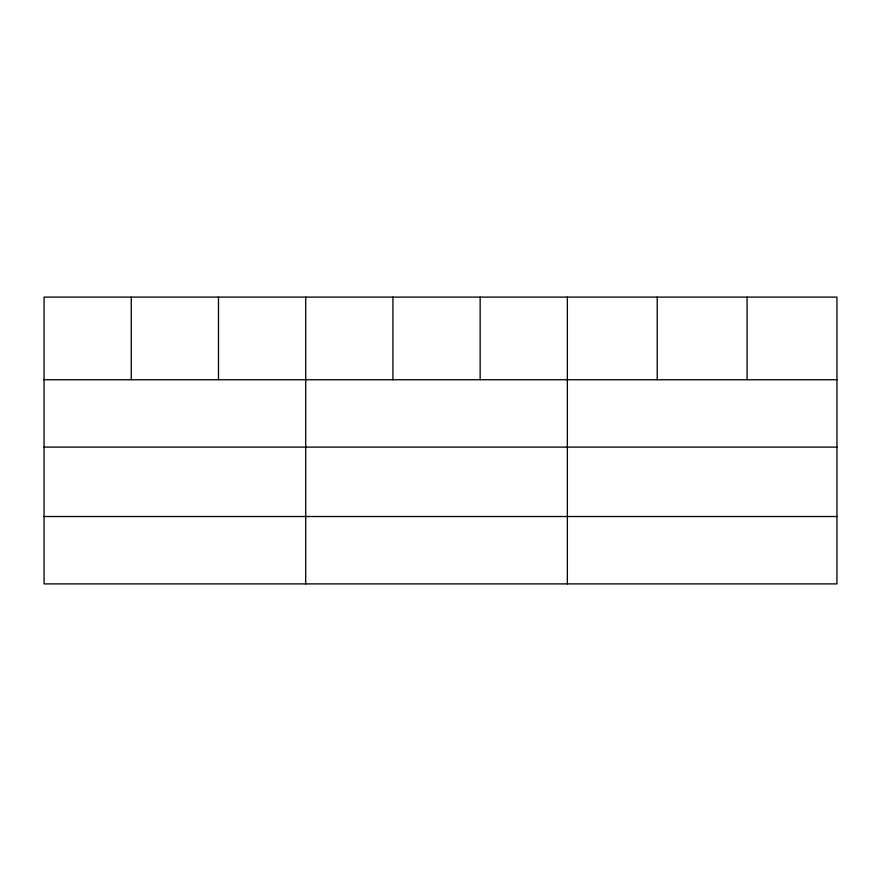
<?xml version="1.0" encoding="UTF-8"?>
<svg xmlns="http://www.w3.org/2000/svg" width="881" height="881" viewBox="0 0 881 881"><rect width="100%" height="100%" fill="white"/><g stroke="black" fill="none" stroke-linecap="round" stroke-linejoin="round"><path stroke-width="1.32" d="M836.95 447.108L836.95 297.106L44.05 297.106L44.05 583.894L836.95 583.894L836.95 447.108L44.05 447.108M44.05 379.733L836.95 379.733M44.05 516.519L836.95 516.519M747.088 297.106L747.088 379.733M657.226 297.106L657.226 379.733M567.364 297.106L567.364 583.894M480.145 297.106L480.145 379.733M392.926 297.106L392.926 379.733M305.707 297.106L305.707 583.894M218.488 297.106L218.488 379.733M131.269 297.106L131.269 379.733"/></g></svg>
